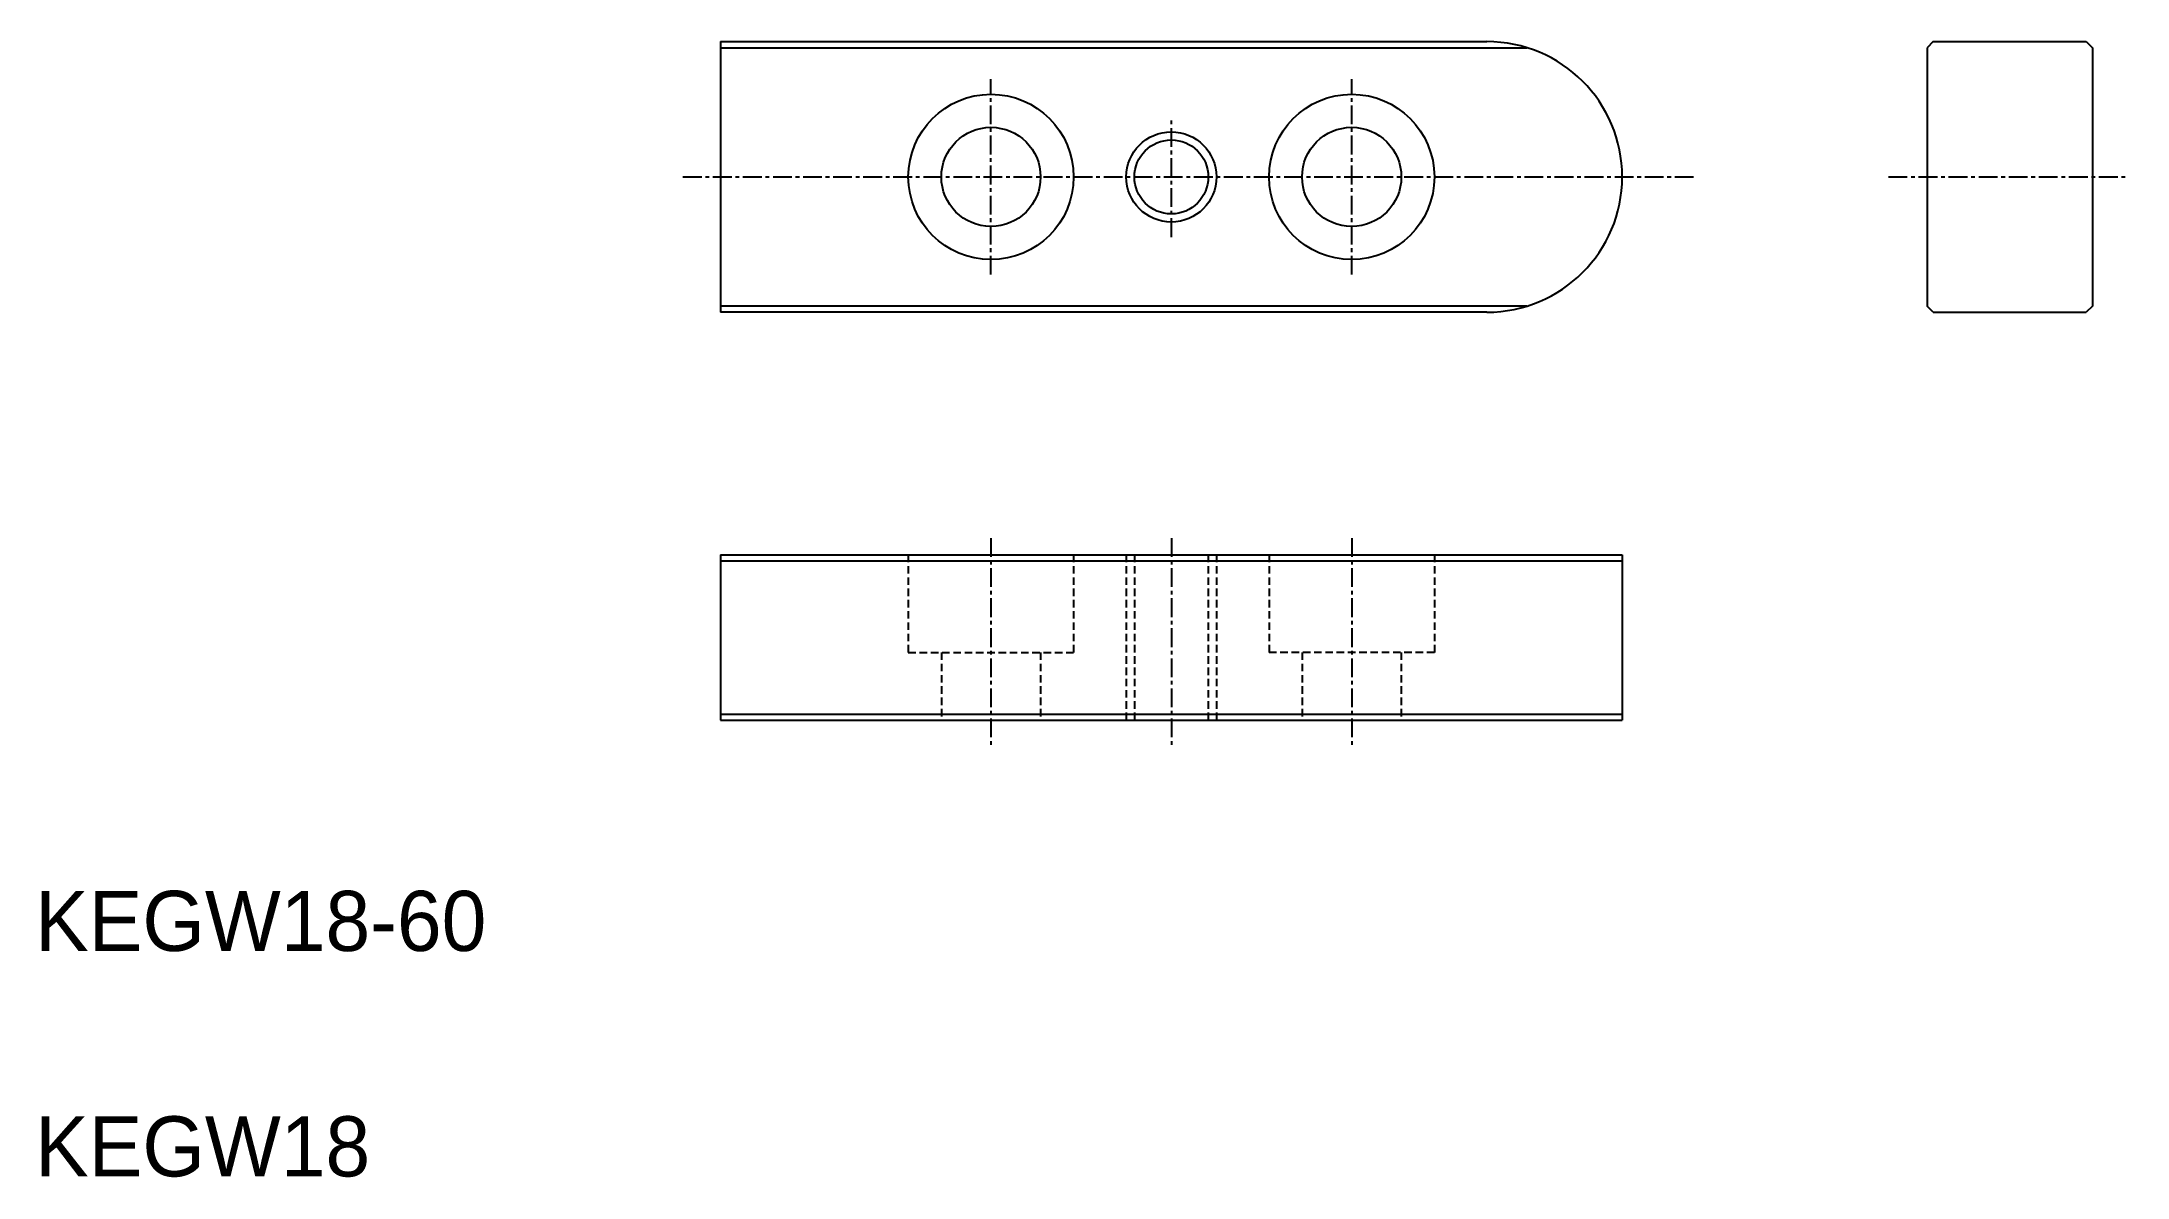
# Model space of a CAD drawing. Extents: x 10 to 149, y 10 to 85.
import ezdxf

# ---------------------------------------------------------------- set-up
doc = ezdxf.new("R2010")
doc.units = 0
doc.linetypes.add('CENTER', pattern=[2, 1.25, -0.25, 0.25, -0.25])
doc.linetypes.add('DASHED', pattern=[0.75, 0.5, -0.25])
doc.layers.get('0').update_dxf_attribs({"linetype": 'CONTINUOUS'})
doc.layers.add('CENTER', color=1, linetype='CENTER')

msp = doc.modelspace()

# ---------------------------------------------------------------- linework, layer by layer
at = {"color": 7, "linetype": 'CONTINUOUS'}
for p, q in [((55.6, 85.5), (106.6, 85.5)), ((55.6, 85.5), (55.6, 67.5)), ((136.28, 85.5), (135.88, 85.1)), ((135.88, 85.1), (135.88, 67.9)), ((136.28, 85.5), (146.48, 85.5)), ((146.48, 85.5), (146.88, 85.1)), ((146.88, 85.1), (146.88, 67.9)), ((55.6, 76.5), (55.6, 76.5)), ((115.6, 76.5), (115.6, 76.5)), ((106.6, 67.5), (55.6, 67.5)), ((136.28, 67.5), (135.88, 67.9)), ((136.28, 67.5), (146.48, 67.5)), ((146.88, 67.9), (146.48, 67.5)), ((55.6, 51.36), (115.6, 51.36)), ((55.6, 51.36), (55.6, 40.36)), ((115.6, 51.36), (115.6, 40.36)), ((55.6, 40.36), (115.6, 40.36))]:
    msp.add_line(p, q, dxfattribs=at)
at = {"color": 3, "linetype": 'CONTINUOUS'}
for p, q in [((55.6, 85.1), (109.25, 85.1)), ((109.25, 67.9), (55.6, 67.9)), ((55.6, 50.96), (115.6, 50.96)), ((55.6, 40.76), (115.6, 40.76))]:
    msp.add_line(p, q, dxfattribs=at)
at = {"color": 3, "linetype": 'DASHED'}
for p, q in [((68.1, 51.36), (68.1, 44.86)), ((79.1, 51.36), (79.1, 44.86)), ((82.6, 51.36), (82.6, 40.36)), ((83.14, 51.36), (83.14, 40.36)), ((88.06, 51.36), (88.06, 40.36)), ((88.6, 51.36), (88.6, 40.36)), ((92.1, 51.36), (92.1, 44.86)), ((103.1, 51.36), (103.1, 44.86)), ((68.1, 44.86), (79.1, 44.86)), ((70.3, 44.86), (70.3, 40.36)), ((76.9, 44.86), (76.9, 40.36)), ((103.1, 44.86), (92.1, 44.86)), ((94.3, 44.86), (94.3, 40.36)), ((100.9, 44.86), (100.9, 40.36)), ((70.6, 40.36), (70.6, 40.36)), ((85.6, 40.36), (85.6, 40.36))]:
    msp.add_line(p, q, dxfattribs=at)
at = {"color": 7, "linetype": 'CONTINUOUS'}
for centre, radius in [((73.6, 76.5), 5.5), ((97.6, 76.5), 5.5), ((73.6, 76.5), 3.3), ((97.6, 76.5), 3.3), ((85.6, 76.5), 2.46)]:
    msp.add_circle(centre, radius, dxfattribs=at)
at = {"color": 3, "linetype": 'CONTINUOUS'}
msp.add_circle((85.6, 76.5), 3, dxfattribs=at)
at = {"color": 7, "linetype": 'CONTINUOUS'}
for start, end in [(0, 90), (270, 0)]:
    msp.add_arc((106.6, 76.5), 9, start, end, dxfattribs=at)
at = {"layer": 'CENTER', "color": 1, "linetype": 'CENTER'}
for p, q in [((73.6, 70), (73.6, 83)), ((97.6, 70), (97.6, 83)), ((85.6, 72.5), (85.6, 80.5)), ((53.1, 76.5), (120.6, 76.5)), ((133.32, 76.5), (149.21, 76.5)), ((73.6, 52.47), (73.6, 38.7)), ((85.6, 52.47), (85.6, 38.7)), ((97.6, 52.47), (97.6, 38.7))]:
    msp.add_line(p, q, dxfattribs=at)

# ---------------------------------------------------------------- texts
at = {"color": 7, "linetype": 'CONTINUOUS'}
for s, p in [('KEGW18-60', (10, 25)), ('KEGW18', (10, 10))]:
    msp.add_text(s, height=4, dxfattribs=at).set_placement(p)

doc.saveas('drawing.dxf')
